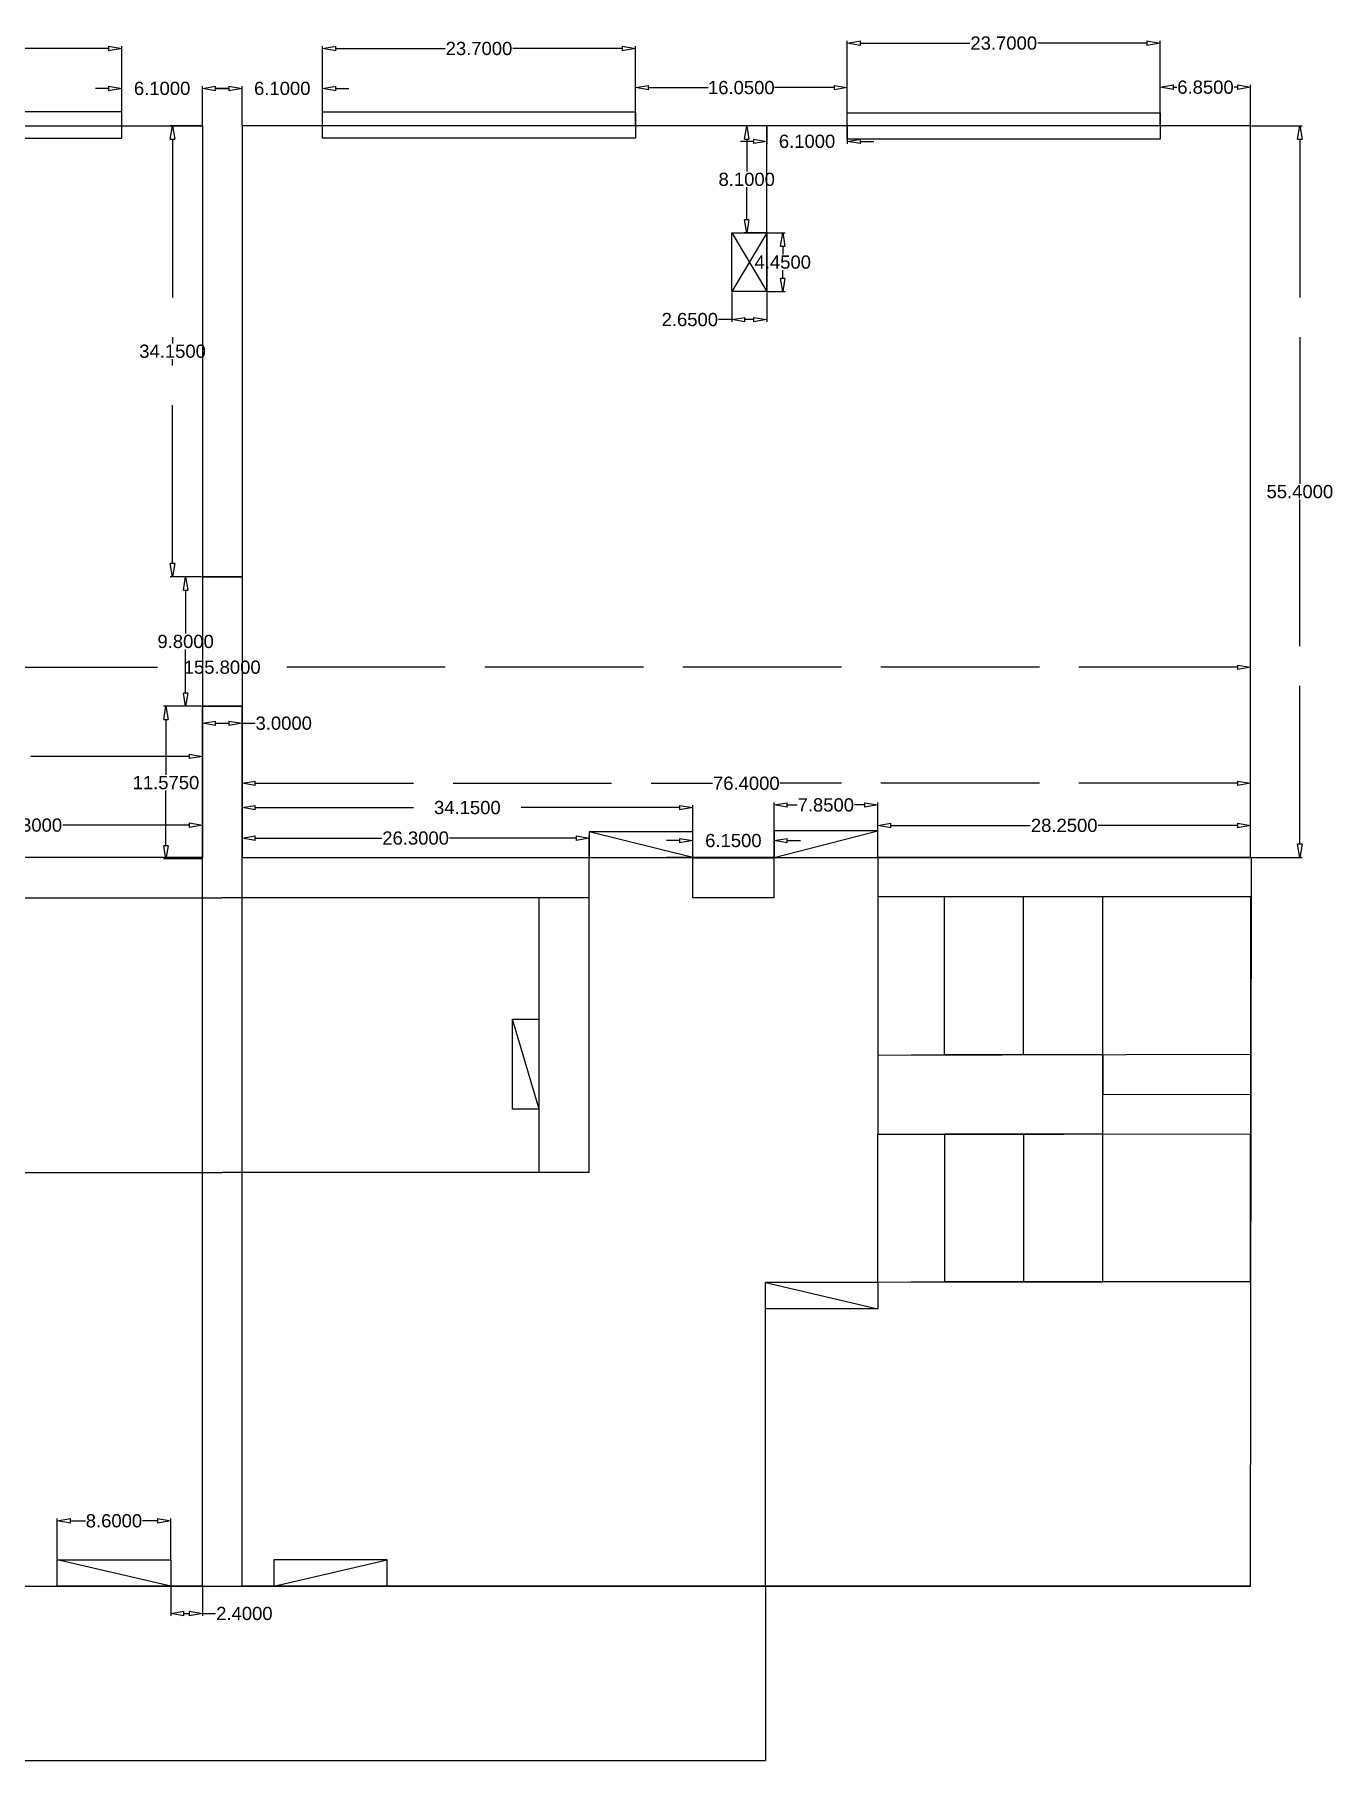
# Model space of a CAD drawing. Header units: inches. Extents: x -92 to 634, y 115 to 566.
# Drawn here: x 73.7 to 172, y 114.8 to 245.5 of the extents above; entities that cross this region are included whole.
import ezdxf

# ---------------------------------------------------------------- set-up
doc = ezdxf.new("R2010")
doc.units = ezdxf.units.IN
doc.header["$MEASUREMENT"] = 0
doc.linetypes.add('ACAD_ISO02W100', pattern=[15, 12, -3])
doc.linetypes.add('ACAD_ISO10W100', pattern=[18, 12, -3, 0, -3])
doc.styles.get("Standard").update_dxf_attribs({"font": 'Arial.ttf'})
doc.dimstyles.get("Standard").update_dxf_attribs({"dimtxt": 1, "dimasz": 1, "dimexe": 0.18, "dimexo": 0.0625, "dimgap": 0.09, "dimtad": 0, "dimtih": 1, "dimtoh": 1, "dimdec": 4, "dimzin": 0, "dimdsep": 46, "dimtxsty": 'Standard', "dimblk": 'CLOSEDBLANK', "dimblk1": 'CLOSEDBLANK', "dimblk2": 'CLOSEDBLANK', "dimcen": 0, "dimclrd": 4, "dimclre": 2, "dimadec": 0, "dimazin": 0, "dimtfac": 1, "dimtdec": 4, "dimtofl": 0, "dimtmove": 0, "dimatfit": 3, "dimldrblk": 'CLOSEDBLANK', "dimfxl": 1, "dimtolj": 1, "dimtzin": 0, "dimlwd": -3, "dimlwe": -3, "dimarcsym": 0})

# ---------------------------------------------------------------- blocks, each defined once
blk = doc.blocks.new('_ClosedBlank')
at = {"color": 0, "linetype": 'ByBlock', "lineweight": -2}
for p, q in [((-1, 0.17), (0, 0)), ((-1, 0.17), (-1, -0.17)), ((0, 0), (-1, -0.17))]:
    blk.add_line(p, q, dxfattribs=at)
blk = doc.blocks.new('*D3')
at = {"color": 2, "linetype": 'ACAD_ISO10W100', "lineweight": -3, "transparency": 16777216}
for p, q in [((10, 183.23), (10, 191)), ((86.4, 183.23), (86.4, 191))]:
    blk.add_line(p, q, dxfattribs=at)
at = {"color": 4, "linetype": 'ACAD_ISO02W100', "lineweight": -3, "transparency": 16777216}
for p, q in [((11, 190.82), (45.65, 190.82)), ((85.4, 190.82), (50.75, 190.82))]:
    blk.add_line(p, q, dxfattribs=at)
at = {"layer": 'Defpoints', "color": 0, "transparency": 16777216}
for p in [(86.4, 190.82), (10, 183.17), (86.4, 183.17)]:
    blk.add_point(p, dxfattribs=at)
at = {"color": 4, "lineweight": -3, "transparency": 16777216, "rotation": 180}
blk.add_blockref('_ClosedBlank', (10, 190.82), dxfattribs=at)
at = {"color": 4, "lineweight": -3, "transparency": 16777216}
blk.add_blockref('_ClosedBlank', (86.4, 190.82), dxfattribs=at)
at = {"color": 0, "transparency": 16777216, "insert": (48.2, 190.82), "char_height": 1, "attachment_point": 5}
blk.add_mtext('\\A1;76.4000', dxfattribs=at)
blk = doc.blocks.new('*D10')
at = {"color": 2, "linetype": 'ACAD_ISO10W100', "lineweight": -3, "transparency": 16777216}
for p, q in [((60.1, 183.23), (60.1, 185.79)), ((86.4, 183.17), (86.4, 185.79))]:
    blk.add_line(p, q, dxfattribs=at)
at = {"color": 4, "linetype": 'ACAD_ISO02W100', "lineweight": -3, "transparency": 16777216}
for p, q in [((61.1, 185.61), (70.68, 185.61)), ((85.4, 185.61), (75.82, 185.61))]:
    blk.add_line(p, q, dxfattribs=at)
at = {"layer": 'Defpoints', "color": 0, "transparency": 16777216}
for p in [(86.4, 185.61), (60.1, 183.17), (86.4, 183.11)]:
    blk.add_point(p, dxfattribs=at)
at = {"color": 4, "lineweight": -3, "transparency": 16777216, "rotation": 180}
blk.add_blockref('_ClosedBlank', (60.1, 185.61), dxfattribs=at)
at = {"color": 4, "lineweight": -3, "transparency": 16777216}
blk.add_blockref('_ClosedBlank', (86.4, 185.61), dxfattribs=at)
at = {"color": 0, "transparency": 16777216, "insert": (73.25, 185.61), "char_height": 1, "attachment_point": 5}
blk.add_mtext('\\A1;26.3000', dxfattribs=at)
blk = doc.blocks.new('*D15')
at = {"color": 2, "linetype": 'ACAD_ISO10W100', "lineweight": -3, "transparency": 16777216}
for p, q in [((56.6, 238.63), (56.6, 244.61)), ((80.3, 238.63), (80.3, 244.61))]:
    blk.add_line(p, q, dxfattribs=at)
at = {"color": 4, "linetype": 'ACAD_ISO02W100', "lineweight": -3, "transparency": 16777216}
for p, q in [((57.6, 244.43), (65.88, 244.43)), ((79.3, 244.43), (71.02, 244.43))]:
    blk.add_line(p, q, dxfattribs=at)
at = {"layer": 'Defpoints', "color": 0, "transparency": 16777216}
for p in [(80.3, 244.43), (56.6, 238.57), (80.3, 238.57)]:
    blk.add_point(p, dxfattribs=at)
at = {"color": 4, "lineweight": -3, "transparency": 16777216, "rotation": 180}
blk.add_blockref('_ClosedBlank', (56.6, 244.43), dxfattribs=at)
at = {"color": 4, "lineweight": -3, "transparency": 16777216}
blk.add_blockref('_ClosedBlank', (80.3, 244.43), dxfattribs=at)
at = {"color": 0, "transparency": 16777216, "insert": (68.45, 244.43), "char_height": 1, "attachment_point": 5}
blk.add_mtext('\\A1;23.7000', dxfattribs=at)
blk = doc.blocks.new('*D16')
at = {"color": 4, "linetype": 'ACAD_ISO02W100', "lineweight": -3, "transparency": 16777216}
for p, q in [((79.3, 241.41), (78.3, 241.41)), ((87.4, 241.41), (88.4, 241.41))]:
    blk.add_line(p, q, dxfattribs=at)
at = {"color": 2, "linetype": 'ACAD_ISO10W100', "lineweight": -3, "transparency": 16777216}
for p, q in [((80.3, 238.7), (80.3, 241.59)), ((86.4, 238.63), (86.4, 241.59))]:
    blk.add_line(p, q, dxfattribs=at)
at = {"layer": 'Defpoints', "color": 0, "transparency": 16777216}
for p in [(86.4, 241.41), (80.3, 238.63), (86.4, 238.57)]:
    blk.add_point(p, dxfattribs=at)
at = {"color": 4, "lineweight": -3, "transparency": 16777216}
blk.add_blockref('_ClosedBlank', (80.3, 241.41), dxfattribs=at)
at = {"color": 4, "lineweight": -3, "transparency": 16777216, "rotation": 180}
blk.add_blockref('_ClosedBlank', (86.4, 241.41), dxfattribs=at)
at = {"color": 0, "transparency": 16777216, "insert": (83.35, 241.41), "char_height": 1, "attachment_point": 5}
blk.add_mtext('\\A1;6.1000', dxfattribs=at)
blk = doc.blocks.new('*D17')
at = {"color": 2, "linetype": 'ACAD_ISO10W100', "lineweight": -3, "transparency": 16777216}
for p, q in [((86.34, 238.57), (83.96, 238.57)), ((86.34, 204.42), (83.96, 204.42))]:
    blk.add_line(p, q, dxfattribs=at)
at = {"color": 4, "linetype": 'ACAD_ISO02W100', "lineweight": -3, "transparency": 16777216}
for p, q in [((84.14, 237.57), (84.14, 222.09)), ((84.14, 205.42), (84.14, 220.9))]:
    blk.add_line(p, q, dxfattribs=at)
at = {"layer": 'Defpoints', "color": 0, "transparency": 16777216}
for p in [(86.4, 238.57), (84.14, 204.42), (86.4, 204.42)]:
    blk.add_point(p, dxfattribs=at)
at = {"color": 4, "lineweight": -3, "transparency": 16777216}
for p, rotation in [((84.14, 238.57), 90), ((84.14, 204.42), 270)]:
    blk.add_blockref('_ClosedBlank', p, dxfattribs=dict(at, rotation=rotation))
at = {"color": 0, "transparency": 16777216, "insert": (84.14, 221.5), "char_height": 1, "attachment_point": 5}
blk.add_mtext('\\A1;34.1500', dxfattribs=at)
blk = doc.blocks.new('*D18')
at = {"color": 2, "linetype": 'ACAD_ISO10W100', "lineweight": -3, "transparency": 16777216}
for p, q in [((86.34, 204.42), (84.95, 204.42)), ((86.34, 194.62), (84.95, 194.62))]:
    blk.add_line(p, q, dxfattribs=at)
at = {"color": 4, "linetype": 'ACAD_ISO02W100', "lineweight": -3, "transparency": 16777216}
for p, q in [((85.13, 203.42), (85.13, 200.12)), ((85.13, 195.62), (85.13, 198.92))]:
    blk.add_line(p, q, dxfattribs=at)
at = {"layer": 'Defpoints', "color": 0, "transparency": 16777216}
for p in [(86.4, 204.42), (85.13, 194.62), (86.4, 194.62)]:
    blk.add_point(p, dxfattribs=at)
at = {"color": 4, "lineweight": -3, "transparency": 16777216}
for p, rotation in [((85.13, 204.42), 90), ((85.13, 194.62), 270)]:
    blk.add_blockref('_ClosedBlank', p, dxfattribs=dict(at, rotation=rotation))
at = {"color": 0, "transparency": 16777216, "insert": (85.13, 199.52), "char_height": 1, "attachment_point": 5}
blk.add_mtext('\\A1;9.8000', dxfattribs=at)
blk = doc.blocks.new('*D19')
at = {"color": 2, "linetype": 'ACAD_ISO10W100', "lineweight": -3, "transparency": 16777216}
for p, q in [((86.34, 194.62), (83.46, 194.62)), ((86.34, 183.05), (83.46, 183.05))]:
    blk.add_line(p, q, dxfattribs=at)
at = {"color": 4, "linetype": 'ACAD_ISO02W100', "lineweight": -3, "transparency": 16777216}
for p, q in [((83.64, 193.62), (83.64, 189.43)), ((83.64, 184.05), (83.64, 188.24))]:
    blk.add_line(p, q, dxfattribs=at)
at = {"layer": 'Defpoints', "color": 0, "transparency": 16777216}
for p in [(83.64, 194.62), (86.4, 194.62), (86.4, 183.05)]:
    blk.add_point(p, dxfattribs=at)
at = {"color": 4, "lineweight": -3, "transparency": 16777216}
for p, rotation in [((83.64, 194.62), 90), ((83.64, 183.05), 270)]:
    blk.add_blockref('_ClosedBlank', p, dxfattribs=dict(at, rotation=rotation))
at = {"color": 0, "transparency": 16777216, "insert": (83.64, 188.83), "char_height": 1, "attachment_point": 5}
blk.add_mtext('\\A1;11.5750', dxfattribs=at)
blk = doc.blocks.new('*D20')
at = {"color": 2, "linetype": 'ACAD_ISO10W100', "lineweight": -3, "transparency": 16777216}
for p, q in [((86.4, 194.56), (86.4, 193.15)), ((89.4, 194.56), (89.4, 193.15))]:
    blk.add_line(p, q, dxfattribs=at)
at = {"color": 4, "linetype": 'ACAD_ISO02W100', "lineweight": -3, "transparency": 16777216}
for p, q in [((87.4, 193.33), (88.4, 193.33)), ((89.4, 193.33), (90.4, 193.33))]:
    blk.add_line(p, q, dxfattribs=at)
at = {"layer": 'Defpoints', "color": 0, "transparency": 16777216}
for p in [(86.4, 194.62), (89.4, 194.62), (89.4, 193.33)]:
    blk.add_point(p, dxfattribs=at)
at = {"color": 4, "lineweight": -3, "transparency": 16777216, "rotation": 180}
blk.add_blockref('_ClosedBlank', (86.4, 193.33), dxfattribs=at)
at = {"color": 4, "lineweight": -3, "transparency": 16777216}
blk.add_blockref('_ClosedBlank', (89.4, 193.33), dxfattribs=at)
at = {"color": 0, "transparency": 16777216, "insert": (92.56, 193.33), "char_height": 1, "attachment_point": 5}
blk.add_mtext('\\A1;3.0000', dxfattribs=at)
blk = doc.blocks.new('*D26')
at = {"color": 2, "linetype": 'ACAD_ISO10W100', "lineweight": -3, "transparency": 16777216}
for p, q in [((89.4, 183.23), (89.4, 188.96)), ((165.8, 183.23), (165.8, 188.96))]:
    blk.add_line(p, q, dxfattribs=at)
at = {"color": 4, "linetype": 'ACAD_ISO02W100', "lineweight": -3, "transparency": 16777216}
for p, q in [((90.4, 188.78), (125.05, 188.78)), ((164.8, 188.78), (130.15, 188.78))]:
    blk.add_line(p, q, dxfattribs=at)
at = {"layer": 'Defpoints', "color": 0, "transparency": 16777216}
for p in [(89.4, 188.78), (89.4, 183.17), (165.8, 183.17)]:
    blk.add_point(p, dxfattribs=at)
at = {"color": 4, "lineweight": -3, "transparency": 16777216, "rotation": 180}
blk.add_blockref('_ClosedBlank', (89.4, 188.78), dxfattribs=at)
at = {"color": 4, "lineweight": -3, "transparency": 16777216}
blk.add_blockref('_ClosedBlank', (165.8, 188.78), dxfattribs=at)
at = {"color": 0, "transparency": 16777216, "insert": (127.6, 188.78), "char_height": 1, "attachment_point": 5}
blk.add_mtext('\\A1;76.4000', dxfattribs=at)
blk = doc.blocks.new('*D27')
at = {"color": 2, "linetype": 'ACAD_ISO10W100', "lineweight": -3, "transparency": 16777216}
for p, q in [((137.55, 183.23), (137.55, 185.77)), ((165.8, 183.23), (165.8, 185.77))]:
    blk.add_line(p, q, dxfattribs=at)
at = {"color": 4, "linetype": 'ACAD_ISO02W100', "lineweight": -3, "transparency": 16777216}
for p, q in [((138.55, 185.59), (149.11, 185.59)), ((164.8, 185.59), (154.24, 185.59))]:
    blk.add_line(p, q, dxfattribs=at)
at = {"layer": 'Defpoints', "color": 0, "transparency": 16777216}
for p in [(137.55, 185.59), (137.55, 183.17), (165.8, 183.17)]:
    blk.add_point(p, dxfattribs=at)
at = {"color": 4, "lineweight": -3, "transparency": 16777216, "rotation": 180}
blk.add_blockref('_ClosedBlank', (137.55, 185.59), dxfattribs=at)
at = {"color": 4, "lineweight": -3, "transparency": 16777216}
blk.add_blockref('_ClosedBlank', (165.8, 185.59), dxfattribs=at)
at = {"color": 0, "transparency": 16777216, "insert": (151.68, 185.59), "char_height": 1, "attachment_point": 5}
blk.add_mtext('\\A1;28.2500', dxfattribs=at)
blk = doc.blocks.new('*D28')
at = {"color": 2, "linetype": 'ACAD_ISO10W100', "lineweight": -3, "transparency": 16777216}
for p, q in [((129.7, 183.23), (129.7, 187.32)), ((137.55, 183.17), (137.55, 187.32))]:
    blk.add_line(p, q, dxfattribs=at)
at = {"color": 4, "linetype": 'ACAD_ISO02W100', "lineweight": -3, "transparency": 16777216}
for p, q in [((130.7, 187.14), (131.46, 187.14)), ((136.55, 187.14), (135.79, 187.14))]:
    blk.add_line(p, q, dxfattribs=at)
at = {"layer": 'Defpoints', "color": 0, "transparency": 16777216}
for p in [(129.7, 187.14), (129.7, 183.17), (137.55, 183.11)]:
    blk.add_point(p, dxfattribs=at)
at = {"color": 4, "lineweight": -3, "transparency": 16777216, "rotation": 180}
blk.add_blockref('_ClosedBlank', (129.7, 187.14), dxfattribs=at)
at = {"color": 4, "lineweight": -3, "transparency": 16777216}
blk.add_blockref('_ClosedBlank', (137.55, 187.14), dxfattribs=at)
at = {"color": 0, "transparency": 16777216, "insert": (133.62, 187.14), "char_height": 1, "attachment_point": 5}
blk.add_mtext('\\A1;7.8500', dxfattribs=at)
blk = doc.blocks.new('*D29')
at = {"color": 4, "linetype": 'ACAD_ISO02W100', "lineweight": -3, "transparency": 16777216}
for p, q in [((122.55, 184.44), (121.55, 184.44)), ((130.7, 184.44), (131.7, 184.44))]:
    blk.add_line(p, q, dxfattribs=at)
at = {"color": 2, "linetype": 'ACAD_ISO10W100', "lineweight": -3, "transparency": 16777216}
for p, q in [((123.55, 183.17), (123.55, 184.62)), ((129.7, 183.17), (129.7, 184.62))]:
    blk.add_line(p, q, dxfattribs=at)
at = {"layer": 'Defpoints', "color": 0, "transparency": 16777216}
for p in [(123.55, 184.44), (123.55, 183.11), (129.7, 183.11)]:
    blk.add_point(p, dxfattribs=at)
at = {"color": 4, "lineweight": -3, "transparency": 16777216}
blk.add_blockref('_ClosedBlank', (123.55, 184.44), dxfattribs=at)
at = {"color": 4, "lineweight": -3, "transparency": 16777216, "rotation": 180}
blk.add_blockref('_ClosedBlank', (129.7, 184.44), dxfattribs=at)
at = {"color": 0, "transparency": 16777216, "insert": (126.62, 184.44), "char_height": 1, "attachment_point": 5}
blk.add_mtext('\\A1;6.1500', dxfattribs=at)
blk = doc.blocks.new('*D30')
at = {"color": 2, "linetype": 'ACAD_ISO10W100', "lineweight": -3, "transparency": 16777216}
for p, q in [((89.4, 183.23), (89.4, 187.12)), ((123.55, 183.23), (123.55, 187.12))]:
    blk.add_line(p, q, dxfattribs=at)
at = {"color": 4, "linetype": 'ACAD_ISO02W100', "lineweight": -3, "transparency": 16777216}
for p, q in [((90.4, 186.94), (103.93, 186.94)), ((122.55, 186.94), (109.02, 186.94))]:
    blk.add_line(p, q, dxfattribs=at)
at = {"layer": 'Defpoints', "color": 0, "transparency": 16777216}
for p in [(89.4, 186.94), (89.4, 183.17), (123.55, 183.17)]:
    blk.add_point(p, dxfattribs=at)
at = {"color": 4, "lineweight": -3, "transparency": 16777216, "rotation": 180}
blk.add_blockref('_ClosedBlank', (89.4, 186.94), dxfattribs=at)
at = {"color": 4, "lineweight": -3, "transparency": 16777216}
blk.add_blockref('_ClosedBlank', (123.55, 186.94), dxfattribs=at)
at = {"color": 0, "transparency": 16777216, "insert": (106.47, 186.94), "char_height": 1, "attachment_point": 5}
blk.add_mtext('\\A1;34.1500', dxfattribs=at)
blk = doc.blocks.new('*D31')
at = {"color": 2, "linetype": 'ACAD_ISO10W100', "lineweight": -3, "transparency": 16777216}
for p, q in [((89.4, 183.17), (89.4, 184.81)), ((115.7, 183.23), (115.7, 184.81))]:
    blk.add_line(p, q, dxfattribs=at)
at = {"color": 4, "linetype": 'ACAD_ISO02W100', "lineweight": -3, "transparency": 16777216}
for p, q in [((90.4, 184.63), (99.98, 184.63)), ((114.7, 184.63), (105.12, 184.63))]:
    blk.add_line(p, q, dxfattribs=at)
at = {"layer": 'Defpoints', "color": 0, "transparency": 16777216}
for p in [(89.4, 184.63), (89.4, 183.11), (115.7, 183.17)]:
    blk.add_point(p, dxfattribs=at)
at = {"color": 4, "lineweight": -3, "transparency": 16777216, "rotation": 180}
blk.add_blockref('_ClosedBlank', (89.4, 184.63), dxfattribs=at)
at = {"color": 4, "lineweight": -3, "transparency": 16777216}
blk.add_blockref('_ClosedBlank', (115.7, 184.63), dxfattribs=at)
at = {"color": 0, "transparency": 16777216, "insert": (102.55, 184.63), "char_height": 1, "attachment_point": 5}
blk.add_mtext('\\A1;26.3000', dxfattribs=at)
blk = doc.blocks.new('*D32')
at = {"color": 2, "linetype": 'ACAD_ISO10W100', "lineweight": -3, "transparency": 16777216}
for p, q in [((165.86, 238.57), (169.71, 238.57)), ((165.86, 183.17), (169.71, 183.17))]:
    blk.add_line(p, q, dxfattribs=at)
at = {"color": 4, "linetype": 'ACAD_ISO02W100', "lineweight": -3, "transparency": 16777216}
for p, q in [((169.53, 237.57), (169.53, 211.47)), ((169.53, 184.17), (169.53, 210.27))]:
    blk.add_line(p, q, dxfattribs=at)
at = {"layer": 'Defpoints', "color": 0, "transparency": 16777216}
for p in [(165.8, 238.57), (165.8, 183.17), (169.53, 183.17)]:
    blk.add_point(p, dxfattribs=at)
at = {"color": 4, "lineweight": -3, "transparency": 16777216}
for p, rotation in [((169.53, 238.57), 90), ((169.53, 183.17), 270)]:
    blk.add_blockref('_ClosedBlank', p, dxfattribs=dict(at, rotation=rotation))
at = {"color": 0, "transparency": 16777216, "insert": (169.53, 210.87), "char_height": 1, "attachment_point": 5}
blk.add_mtext('\\A1;55.4000', dxfattribs=at)
blk = doc.blocks.new('*D33')
at = {"color": 2, "linetype": 'ACAD_ISO10W100', "lineweight": -3, "transparency": 16777216}
for p, q in [((158.95, 238.63), (158.95, 241.68)), ((165.8, 238.63), (165.8, 241.68))]:
    blk.add_line(p, q, dxfattribs=at)
at = {"color": 4, "linetype": 'ACAD_ISO02W100', "lineweight": -3, "transparency": 16777216}
for p, q in [((159.95, 241.5), (160.2, 241.5)), ((164.8, 241.5), (164.55, 241.5))]:
    blk.add_line(p, q, dxfattribs=at)
at = {"layer": 'Defpoints', "color": 0, "transparency": 16777216}
for p in [(158.95, 241.5), (158.95, 238.57), (165.8, 238.57)]:
    blk.add_point(p, dxfattribs=at)
at = {"color": 4, "lineweight": -3, "transparency": 16777216, "rotation": 180}
blk.add_blockref('_ClosedBlank', (158.95, 241.5), dxfattribs=at)
at = {"color": 4, "lineweight": -3, "transparency": 16777216}
blk.add_blockref('_ClosedBlank', (165.8, 241.5), dxfattribs=at)
at = {"color": 0, "transparency": 16777216, "insert": (162.38, 241.5), "char_height": 1, "attachment_point": 5}
blk.add_mtext('\\A1;6.8500', dxfattribs=at)
blk = doc.blocks.new('*D34')
at = {"color": 2, "linetype": 'ACAD_ISO10W100', "lineweight": -3, "transparency": 16777216}
for p, q in [((135.25, 238.63), (135.25, 245.02)), ((158.95, 238.7), (158.95, 245.02))]:
    blk.add_line(p, q, dxfattribs=at)
at = {"color": 4, "linetype": 'ACAD_ISO02W100', "lineweight": -3, "transparency": 16777216}
for p, q in [((136.25, 244.84), (144.53, 244.84)), ((157.95, 244.84), (149.67, 244.84))]:
    blk.add_line(p, q, dxfattribs=at)
at = {"layer": 'Defpoints', "color": 0, "transparency": 16777216}
for p in [(135.25, 244.84), (135.25, 238.57), (158.95, 238.63)]:
    blk.add_point(p, dxfattribs=at)
at = {"color": 4, "lineweight": -3, "transparency": 16777216, "rotation": 180}
blk.add_blockref('_ClosedBlank', (135.25, 244.84), dxfattribs=at)
at = {"color": 4, "lineweight": -3, "transparency": 16777216}
blk.add_blockref('_ClosedBlank', (158.95, 244.84), dxfattribs=at)
at = {"color": 0, "transparency": 16777216, "insert": (147.1, 244.84), "char_height": 1, "attachment_point": 5}
blk.add_mtext('\\A1;23.7000', dxfattribs=at)
blk = doc.blocks.new('*D35')
at = {"color": 2, "linetype": 'ACAD_ISO10W100', "lineweight": -3, "transparency": 16777216}
for p, q in [((119.2, 238.63), (119.2, 241.65)), ((135.25, 238.7), (135.25, 241.65))]:
    blk.add_line(p, q, dxfattribs=at)
at = {"color": 4, "linetype": 'ACAD_ISO02W100', "lineweight": -3, "transparency": 16777216}
for p, q in [((120.2, 241.47), (124.72, 241.47)), ((134.25, 241.47), (129.73, 241.47))]:
    blk.add_line(p, q, dxfattribs=at)
at = {"layer": 'Defpoints', "color": 0, "transparency": 16777216}
for p in [(119.2, 241.47), (119.2, 238.57), (135.25, 238.63)]:
    blk.add_point(p, dxfattribs=at)
at = {"color": 4, "lineweight": -3, "transparency": 16777216, "rotation": 180}
blk.add_blockref('_ClosedBlank', (119.2, 241.47), dxfattribs=at)
at = {"color": 4, "lineweight": -3, "transparency": 16777216}
blk.add_blockref('_ClosedBlank', (135.25, 241.47), dxfattribs=at)
at = {"color": 0, "transparency": 16777216, "insert": (127.22, 241.47), "char_height": 1, "attachment_point": 5}
blk.add_mtext('\\A1;16.0500', dxfattribs=at)
blk = doc.blocks.new('*D36')
at = {"color": 2, "linetype": 'ACAD_ISO10W100', "lineweight": -3, "transparency": 16777216}
for p, q in [((95.5, 238.63), (95.5, 244.61)), ((119.2, 238.63), (119.2, 244.61))]:
    blk.add_line(p, q, dxfattribs=at)
at = {"color": 4, "linetype": 'ACAD_ISO02W100', "lineweight": -3, "transparency": 16777216}
for p, q in [((96.5, 244.43), (104.78, 244.43)), ((118.2, 244.43), (109.92, 244.43))]:
    blk.add_line(p, q, dxfattribs=at)
at = {"layer": 'Defpoints', "color": 0, "transparency": 16777216}
for p in [(95.5, 244.43), (95.5, 238.57), (119.2, 238.57)]:
    blk.add_point(p, dxfattribs=at)
at = {"color": 4, "lineweight": -3, "transparency": 16777216, "rotation": 180}
blk.add_blockref('_ClosedBlank', (95.5, 244.43), dxfattribs=at)
at = {"color": 4, "lineweight": -3, "transparency": 16777216}
blk.add_blockref('_ClosedBlank', (119.2, 244.43), dxfattribs=at)
at = {"color": 0, "transparency": 16777216, "insert": (107.35, 244.43), "char_height": 1, "attachment_point": 5}
blk.add_mtext('\\A1;23.7000', dxfattribs=at)
blk = doc.blocks.new('*D37')
at = {"color": 4, "linetype": 'ACAD_ISO02W100', "lineweight": -3, "transparency": 16777216}
for p, q in [((88.4, 241.41), (87.4, 241.41)), ((96.5, 241.41), (97.5, 241.41))]:
    blk.add_line(p, q, dxfattribs=at)
at = {"color": 2, "linetype": 'ACAD_ISO10W100', "lineweight": -3, "transparency": 16777216}
for p, q in [((89.4, 238.63), (89.4, 241.59)), ((95.5, 238.7), (95.5, 241.59))]:
    blk.add_line(p, q, dxfattribs=at)
at = {"layer": 'Defpoints', "color": 0, "transparency": 16777216}
for p in [(89.4, 241.41), (89.4, 238.57), (95.5, 238.63)]:
    blk.add_point(p, dxfattribs=at)
at = {"color": 4, "lineweight": -3, "transparency": 16777216}
blk.add_blockref('_ClosedBlank', (89.4, 241.41), dxfattribs=at)
at = {"color": 4, "lineweight": -3, "transparency": 16777216, "rotation": 180}
blk.add_blockref('_ClosedBlank', (95.5, 241.41), dxfattribs=at)
at = {"color": 0, "transparency": 16777216, "insert": (92.45, 241.41), "char_height": 1, "attachment_point": 5}
blk.add_mtext('\\A1;6.1000', dxfattribs=at)
blk = doc.blocks.new('*D38')
at = {"color": 2, "linetype": 'ACAD_ISO10W100', "lineweight": -3, "transparency": 16777216}
for p, q in [((126.5, 225.96), (126.5, 223.72)), ((129.15, 225.96), (129.15, 223.72))]:
    blk.add_line(p, q, dxfattribs=at)
at = {"color": 4, "linetype": 'ACAD_ISO02W100', "lineweight": -3, "transparency": 16777216}
for p, q in [((126.5, 223.9), (125.5, 223.9)), ((128.15, 223.9), (127.5, 223.9))]:
    blk.add_line(p, q, dxfattribs=at)
at = {"layer": 'Defpoints', "color": 0, "transparency": 16777216}
for p in [(126.5, 226.02), (129.15, 226.02), (126.5, 223.9)]:
    blk.add_point(p, dxfattribs=at)
at = {"color": 4, "lineweight": -3, "transparency": 16777216, "rotation": 180}
blk.add_blockref('_ClosedBlank', (126.5, 223.9), dxfattribs=at)
at = {"color": 4, "lineweight": -3, "transparency": 16777216}
blk.add_blockref('_ClosedBlank', (129.15, 223.9), dxfattribs=at)
at = {"color": 0, "transparency": 16777216, "insert": (123.32, 223.9), "char_height": 1, "attachment_point": 5}
blk.add_mtext('\\A1;2.6500', dxfattribs=at)
blk = doc.blocks.new('*D39')
at = {"color": 2, "linetype": 'ACAD_ISO10W100', "lineweight": -3, "transparency": 16777216}
for p, q in [((129.21, 230.47), (130.54, 230.47)), ((129.21, 226.02), (130.54, 226.02))]:
    blk.add_line(p, q, dxfattribs=at)
at = {"color": 4, "linetype": 'ACAD_ISO02W100', "lineweight": -3, "transparency": 16777216}
for p, q in [((130.36, 229.47), (130.36, 228.84)), ((130.36, 227.02), (130.36, 227.65))]:
    blk.add_line(p, q, dxfattribs=at)
at = {"layer": 'Defpoints', "color": 0, "transparency": 16777216}
for p in [(129.15, 230.47), (129.15, 226.02), (130.36, 226.02)]:
    blk.add_point(p, dxfattribs=at)
at = {"color": 4, "lineweight": -3, "transparency": 16777216}
for p, rotation in [((130.36, 230.47), 90), ((130.36, 226.02), 270)]:
    blk.add_blockref('_ClosedBlank', p, dxfattribs=dict(at, rotation=rotation))
at = {"color": 0, "transparency": 16777216, "insert": (130.36, 228.25), "char_height": 1, "attachment_point": 5}
blk.add_mtext('\\A1;4.4500', dxfattribs=at)
blk = doc.blocks.new('*D40')
at = {"color": 2, "linetype": 'ACAD_ISO10W100', "lineweight": -3, "transparency": 16777216}
for p, q in [((129.28, 230.47), (130.54, 230.47)), ((129.21, 226.02), (130.54, 226.02))]:
    blk.add_line(p, q, dxfattribs=at)
at = {"color": 4, "linetype": 'ACAD_ISO02W100', "lineweight": -3, "transparency": 16777216}
for p, q in [((130.36, 229.47), (130.36, 228.84)), ((130.36, 227.02), (130.36, 227.65))]:
    blk.add_line(p, q, dxfattribs=at)
at = {"layer": 'Defpoints', "color": 0, "transparency": 16777216}
for p in [(129.21, 230.47), (130.36, 230.47), (129.15, 226.02)]:
    blk.add_point(p, dxfattribs=at)
at = {"color": 4, "lineweight": -3, "transparency": 16777216}
for p, rotation in [((130.36, 230.47), 90), ((130.36, 226.02), 270)]:
    blk.add_blockref('_ClosedBlank', p, dxfattribs=dict(at, rotation=rotation))
at = {"color": 0, "transparency": 16777216, "insert": (130.36, 228.25), "char_height": 1, "attachment_point": 5}
blk.add_mtext('\\A1;4.4500', dxfattribs=at)
blk = doc.blocks.new('*D41')
at = {"color": 2, "linetype": 'ACAD_ISO10W100', "lineweight": -3, "transparency": 16777216}
for p, q in [((129.15, 238.51), (129.15, 237.22)), ((135.25, 238.51), (135.25, 237.22))]:
    blk.add_line(p, q, dxfattribs=at)
at = {"color": 4, "linetype": 'ACAD_ISO02W100', "lineweight": -3, "transparency": 16777216}
for p, q in [((128.15, 237.4), (127.15, 237.4)), ((136.25, 237.4), (137.25, 237.4))]:
    blk.add_line(p, q, dxfattribs=at)
at = {"layer": 'Defpoints', "color": 0, "transparency": 16777216}
for p in [(129.15, 238.57), (135.25, 238.57), (135.25, 237.4)]:
    blk.add_point(p, dxfattribs=at)
at = {"color": 4, "lineweight": -3, "transparency": 16777216}
blk.add_blockref('_ClosedBlank', (129.15, 237.4), dxfattribs=at)
at = {"color": 4, "lineweight": -3, "transparency": 16777216, "rotation": 180}
blk.add_blockref('_ClosedBlank', (135.25, 237.4), dxfattribs=at)
at = {"color": 0, "transparency": 16777216, "insert": (132.2, 237.4), "char_height": 1, "attachment_point": 5}
blk.add_mtext('\\A1;6.1000', dxfattribs=at)
blk = doc.blocks.new('*D42')
at = {"color": 2, "linetype": 'ACAD_ISO10W100', "lineweight": -3, "transparency": 16777216}
for p, q in [((129.09, 238.57), (127.45, 238.57)), ((129.09, 230.47), (127.45, 230.47))]:
    blk.add_line(p, q, dxfattribs=at)
at = {"color": 4, "linetype": 'ACAD_ISO02W100', "lineweight": -3, "transparency": 16777216}
for p, q in [((127.63, 237.57), (127.63, 235.12)), ((127.63, 231.47), (127.63, 233.92))]:
    blk.add_line(p, q, dxfattribs=at)
at = {"layer": 'Defpoints', "color": 0, "transparency": 16777216}
for p in [(129.15, 238.57), (127.63, 230.47), (129.15, 230.47)]:
    blk.add_point(p, dxfattribs=at)
at = {"color": 4, "lineweight": -3, "transparency": 16777216}
for p, rotation in [((127.63, 238.57), 90), ((127.63, 230.47), 270)]:
    blk.add_blockref('_ClosedBlank', p, dxfattribs=dict(at, rotation=rotation))
at = {"color": 0, "transparency": 16777216, "insert": (127.63, 234.52), "char_height": 1, "attachment_point": 5}
blk.add_mtext('\\A1;8.1000', dxfattribs=at)
blk = doc.blocks.new('*D43')
at = {"color": 2, "linetype": 'ACAD_ISO10W100', "lineweight": -3, "transparency": 16777216}
for p, q in [((10, 183.23), (10, 197.75)), ((165.8, 183.17), (165.8, 197.75))]:
    blk.add_line(p, q, dxfattribs=at)
at = {"color": 4, "linetype": 'ACAD_ISO02W100', "lineweight": -3, "transparency": 16777216}
for p, q in [((11, 197.57), (85.01, 197.57)), ((164.8, 197.57), (90.79, 197.57))]:
    blk.add_line(p, q, dxfattribs=at)
at = {"layer": 'Defpoints', "color": 0, "transparency": 16777216}
for p in [(165.8, 197.57), (10, 183.17), (165.8, 183.11)]:
    blk.add_point(p, dxfattribs=at)
at = {"color": 4, "lineweight": -3, "transparency": 16777216, "rotation": 180}
blk.add_blockref('_ClosedBlank', (10, 197.57), dxfattribs=at)
at = {"color": 4, "lineweight": -3, "transparency": 16777216}
blk.add_blockref('_ClosedBlank', (165.8, 197.57), dxfattribs=at)
at = {"color": 0, "transparency": 16777216, "insert": (87.9, 197.57), "char_height": 1, "attachment_point": 5}
blk.add_mtext('\\A1;155.8000', dxfattribs=at)
blk = doc.blocks.new('*D52')
at = {"color": 2, "linetype": 'ACAD_ISO10W100', "lineweight": -3, "transparency": 16777216}
for p, q in [((84, 127.91), (84, 125.72)), ((86.4, 127.91), (86.4, 125.72))]:
    blk.add_line(p, q, dxfattribs=at)
at = {"color": 4, "linetype": 'ACAD_ISO02W100', "lineweight": -3, "transparency": 16777216}
for p, q in [((85, 125.9), (85.4, 125.9)), ((86.4, 125.9), (87.4, 125.9))]:
    blk.add_line(p, q, dxfattribs=at)
at = {"layer": 'Defpoints', "color": 0, "transparency": 16777216}
for p in [(84, 127.97), (86.4, 127.97), (86.4, 125.9)]:
    blk.add_point(p, dxfattribs=at)
at = {"color": 4, "lineweight": -3, "transparency": 16777216, "rotation": 180}
blk.add_blockref('_ClosedBlank', (84, 125.9), dxfattribs=at)
at = {"color": 4, "lineweight": -3, "transparency": 16777216}
blk.add_blockref('_ClosedBlank', (86.4, 125.9), dxfattribs=at)
at = {"color": 0, "transparency": 16777216, "insert": (89.58, 125.9), "char_height": 1, "attachment_point": 5}
blk.add_mtext('\\A1;2.4000', dxfattribs=at)
blk = doc.blocks.new('*D53')
at = {"color": 2, "linetype": 'ACAD_ISO10W100', "lineweight": -3, "transparency": 16777216}
for p, q in [((75.4, 130.03), (75.4, 133.1)), ((84, 130.03), (84, 133.1))]:
    blk.add_line(p, q, dxfattribs=at)
at = {"color": 4, "linetype": 'ACAD_ISO02W100', "lineweight": -3, "transparency": 16777216}
for p, q in [((76.4, 132.92), (77.54, 132.92)), ((83, 132.92), (81.86, 132.92))]:
    blk.add_line(p, q, dxfattribs=at)
at = {"layer": 'Defpoints', "color": 0, "transparency": 16777216}
for p in [(84, 132.92), (75.4, 129.97), (84, 129.97)]:
    blk.add_point(p, dxfattribs=at)
at = {"color": 4, "lineweight": -3, "transparency": 16777216, "rotation": 180}
blk.add_blockref('_ClosedBlank', (75.4, 132.92), dxfattribs=at)
at = {"color": 4, "lineweight": -3, "transparency": 16777216}
blk.add_blockref('_ClosedBlank', (84, 132.92), dxfattribs=at)
at = {"color": 0, "transparency": 16777216, "insert": (79.7, 132.92), "char_height": 1, "attachment_point": 5}
blk.add_mtext('\\A1;8.6000', dxfattribs=at)

msp = doc.modelspace()

# ---------------------------------------------------------------- linework, layer by layer
for p, q in [((80.3, 239.63409), (56.6, 239.63409)), ((80.3, 237.63409), (80.3, 239.63409)), ((95.5, 237.63409), (95.5, 239.63409)), ((95.5, 239.63409), (119.2, 239.63409)), ((119.2, 239.63409), (119.2, 238.63409)), ((135.25, 237.57159), (135.25, 239.57159)), ((135.25, 239.57159), (158.95, 239.57159)), ((158.95, 239.57159), (158.95, 238.57159)), ((10, 238.57159), (86.4, 238.57159)), ((86.4, 238.57159), (86.4, 183.17159)), ((165.8, 238.57159), (89.4, 238.57159)), ((89.4, 238.57159), (89.4, 183.17159)), ((119.2, 238.63409), (119.2, 237.63409)), ((135.25, 238.57159), (119.2, 238.57159)), ((129.15, 230.47159), (129.15, 238.57159)), ((135.25, 238.57159), (135.25, 238.57159)), ((165.8, 238.57159), (158.95, 238.57159)), ((158.95, 238.57159), (158.95, 237.57159)), ((165.8, 183.17159), (165.8, 238.57159)), ((56.6, 237.63409), (80.3, 237.63409)), ((119.2, 237.63409), (95.5, 237.63409)), ((158.95, 237.57159), (135.25, 237.57159)), ((126.5, 226.02159), (126.5, 230.47159)), ((126.5, 230.47159), (129.15, 230.47159)), ((126.5, 230.47159), (129.15, 226.02159)), ((129.15, 230.47159), (126.5, 226.02159)), ((129.15, 230.47159), (129.15, 226.02159)), ((129.15, 226.02159), (129.15, 230.47159)), ((129.15, 226.02159), (126.5, 226.02159)), ((89.4, 204.42159), (86.4, 204.42159)), ((86.4, 204.42159), (89.4, 204.42159)), ((86.4, 204.42159), (89.4, 204.42159)), ((89.4, 204.42159), (86.4, 204.42159)), ((86.4, 183.17159), (86.4, 194.62159)), ((86.4, 194.62159), (89.4, 194.62159)), ((89.4, 194.62159), (86.4, 194.62159)), ((89.4, 194.62159), (86.4, 194.62159)), ((86.4, 194.62159), (89.4, 194.62159)), ((89.4, 183.17159), (89.4, 194.62159)), ((86.4, 180.10909), (86.4, 185.79466)), ((123.55, 185.10909), (115.7, 185.10909)), ((115.7, 185.10909), (115.7, 183.10909)), ((123.55, 183.17159), (115.7, 185.10909)), ((123.55, 183.10909), (123.55, 185.10909)), ((137.55, 185.17159), (129.7, 185.17159)), ((129.7, 185.17159), (129.7, 183.17159)), ((129.7, 183.17159), (137.55, 185.17159)), ((137.55, 183.17159), (137.55, 185.17159)), ((86.4, 183.17159), (10, 183.17159)), ((86.4, 183.17159), (86.4, 183.17159)), ((89.4, 180.10909), (89.4, 183.23409)), ((89.4, 183.17159), (165.8, 183.17159)), ((89.4, 183.17159), (89.4, 183.17159)), ((115.7, 180.10909), (115.7, 183.10909)), ((123.55, 183.17159), (121.55, 183.17159)), ((129.7, 183.17159), (123.55, 183.17159)), ((129.7, 183.10909), (123.55, 183.10909)), ((123.55, 180.10909), (123.55, 183.10909)), ((129.7, 180.10909), (129.7, 183.10909)), ((165.8, 183.17159), (137.55, 183.17159)), ((137.55, 183.17159), (137.55, 162.17159)), ((165.8, 127.97159), (165.8625, 183.17159)), ((60.1, 180.10909), (86.4, 180.10909)), ((86.4, 159.30909), (86.4, 180.10909)), ((86.4, 180.10909), (87.9, 180.10909)), ((89.4, 180.10909), (87.9, 180.10909)), ((115.7, 180.10909), (89.4, 180.10909)), ((89.4, 159.30909), (89.4, 180.10909)), ((115.7, 180.10909), (111.9, 180.10909)), ((111.9, 159.30909), (111.9, 180.10909)), ((115.7, 159.30909), (115.7, 180.10909)), ((129.7, 180.10909), (123.55, 180.10909)), ((165.8, 180.17159), (137.55, 180.17159)), ((142.6, 180.17159), (137.55, 180.17159)), ((148.6, 180.17159), (142.6, 180.17159)), ((142.6, 168.20931), (142.6, 180.17159)), ((154.6, 180.17159), (148.6, 180.17159)), ((148.6, 168.20931), (148.6, 180.17159)), ((165.8, 180.17159), (154.6, 180.17159)), ((154.6, 151.03409), (154.6, 180.17159)), ((165.8, 180.17159), (165.8, 147.97159)), ((165.8, 180.17159), (165.8, 165.17159)), ((109.9, 164.10909), (109.9, 170.90909)), ((109.9, 170.90909), (111.9, 170.90909)), ((111.9, 164.10909), (109.9, 170.90909)), ((165.8, 168.23409), (137.55, 168.17159)), ((142.6, 168.20931), (137.55, 168.17159)), ((148.6, 168.20931), (142.6, 168.20931)), ((154.6, 168.20931), (148.6, 168.20931)), ((154.6, 168.20931), (154.6, 165.20931)), ((165.8, 168.23409), (165.8, 165.23409)), ((154.6, 165.20931), (165.8, 165.23409)), ((111.9, 164.10909), (109.9, 164.10909)), ((111.9, 162.10909), (111.9, 164.10909)), ((111.9, 159.30909), (111.9, 162.10909)), ((137.55, 162.17159), (165.8, 162.23409)), ((142.6, 162.20931), (137.55, 162.17159)), ((137.55, 150.97159), (137.55, 162.17159)), ((137.55, 162.17159), (137.55, 162.17159)), ((148.6, 162.20931), (142.6, 162.20931)), ((142.6, 162.20931), (142.6, 151.03409)), ((154.6, 162.20931), (148.6, 162.20931)), ((148.6, 162.20931), (148.6, 151.03409)), ((165.8, 151.03409), (165.8, 162.23409)), ((60.1, 159.30909), (86.4, 159.30909)), ((86.4, 127.97159), (86.4, 159.30909)), ((86.4, 159.30909), (87.9, 159.30909)), ((89.4, 159.30909), (87.9, 159.30909)), ((115.7, 159.30909), (89.4, 159.30909)), ((89.4, 127.97159), (89.4, 159.30909)), ((115.7, 159.30909), (111.9, 159.30909)), ((137.55, 150.97159), (129.05, 150.97159)), ((129.05, 127.97159), (129.05, 150.97159)), ((129.05, 150.97159), (137.55, 148.97159)), ((165.8, 151.03409), (137.55, 150.97159)), ((142.6, 151.03409), (137.55, 150.97159)), ((137.55, 150.97159), (137.55, 148.97159)), ((148.6, 151.03409), (142.6, 151.03409)), ((154.6, 151.03409), (148.6, 151.03409)), ((148.6, 151.03409), (154.6, 151.03409)), ((165.8, 151.03409), (154.6, 151.03409)), ((137.55, 148.97159), (129.05, 148.97159)), ((75.4, 127.97159), (75.4, 129.97159)), ((75.4, 129.97159), (84, 129.97159)), ((84, 127.97159), (75.4, 129.97159)), ((84, 129.97159), (84, 127.97159)), ((100.4, 129.97159), (91.8, 129.97159)), ((91.8, 129.97159), (91.8, 127.97159)), ((91.8, 127.97159), (100.4, 129.97159)), ((100.4, 127.97159), (100.4, 129.97159)), ((10, 127.97159), (165.8, 127.97159)), ((10, 127.97159), (86.4, 127.97159)), ((84, 127.97159), (75.4, 127.97159)), ((85.2, 127.97159), (84, 127.97159)), ((86.4, 127.97159), (85.2, 127.97159)), ((165.8, 127.97159), (89.4, 127.97159)), ((89.4, 127.97159), (90.6, 127.97159)), ((90.6, 127.97159), (91.8, 127.97159)), ((91.8, 127.97159), (100.4, 127.97159)), ((165.8, 127.97159), (110.6, 127.97159)), ((165.8, 127.97159), (129.05, 127.97159)), ((129.05, 127.97159), (129.05, 114.77159)), ((46.75, 114.77159), (129.05, 114.77159))]:
    msp.add_line(p, q)

# ---------------------------------------------------------------- dimensions: what is measured, and where the dimension line sits
for base, p1, p2, picture, middle in [((80.3, 244.42784), (56.6, 238.57159), (80.3, 238.57159), '*D15', (68.45, 244.42784)), ((86.4, 241.40908), (80.3, 238.63409), (86.4, 238.57159), '*D16', (83.35, 241.40908)), ((89.4, 193.32535), (86.4, 194.62159), (89.4, 194.62159), '*D20', (92.55685, 193.32535)), ((84, 132.91871), (75.4, 129.97159), (84, 129.97159), '*D53', (79.7, 132.91871)), ((86.4, 125.89853), (84, 127.97159), (86.4, 127.97159), '*D52', (89.57731, 125.89853))]:
    dim = msp.add_linear_dim(base=base, p1=p1, p2=p2, dimstyle='Standard')
    dim.commit()
    dim.dimension.update_dxf_attribs({"geometry": picture, "text_midpoint": middle})
for base, p1, p2, angle, picture, middle in [((95.5, 244.42784), (119.2, 238.57159), (95.5, 238.57159), 180, '*D36', (107.35, 244.42784)), ((135.25, 244.8368), (158.95, 238.63409), (135.25, 238.57159), 180, '*D34', (147.1, 244.8368)), ((89.4, 241.40908), (95.5, 238.63409), (89.4, 238.57159), 180, '*D37', (92.45, 241.40908)), ((119.2, 241.47077), (135.25, 238.63409), (119.2, 238.57159), 180, '*D35', (127.225, 241.47077)), ((158.95, 241.50149), (165.8, 238.57159), (158.95, 238.57159), 180, '*D33', (162.375, 241.50149)), ((84.13616, 204.42159), (86.4, 238.57159), (86.4, 204.42159), 90, '*D17', (84.13616, 221.49659)), ((127.62815, 230.47159), (129.15, 238.57159), (129.15, 230.47159), 90, '*D42', (127.62815, 234.52159)), ((135.25, 237.39924), (129.15, 238.57159), (135.25, 238.57159), 180, '*D41', (132.2, 237.39924)), ((169.53091, 183.17159), (165.8, 238.57159), (165.8, 183.17159), 90, '*D32', (169.53091, 210.87159)), ((130.35882, 226.02159), (129.15, 230.47159), (129.15, 226.02159), 90, '*D39', (130.35882, 228.24659)), ((126.5, 223.90074), (129.15, 226.02159), (126.5, 226.02159), 180, '*D38', (123.32269, 223.90074)), ((85.12737, 194.62159), (86.4, 204.42159), (86.4, 194.62159), 90, '*D18', (85.12737, 199.52159)), ((83.64056, 194.62159), (86.4, 183.04659), (86.4, 194.62159), 90, '*D19', (83.64056, 188.83409))]:
    dim = msp.add_linear_dim(base=base, p1=p1, p2=p2, angle=angle, dimstyle='Standard')
    dim.commit()
    dim.dimension.update_dxf_attribs({"geometry": picture, "text_midpoint": middle})
dim = msp.add_linear_dim(base=(130.35882, 230.47159), p1=(129.15, 226.02159), p2=(129.2125, 230.47159), angle=90, dimstyle='Standard', override={"dimtmove": 1})
dim.commit()
dim.dimension.update_dxf_attribs({"geometry": '*D40', "text_midpoint": (130.35882, 228.24659)})
for base, p1, p2, picture, middle in [((165.8, 197.57126), (10, 183.17159), (165.8, 183.10909), '*D43', (87.9, 197.57126)), ((86.4, 190.82157), (10, 183.17159), (86.4, 183.17159), '*D3', (48.2, 190.82157)), ((86.4, 185.61466), (60.1, 183.17159), (86.4, 183.10909), '*D10', (73.25, 185.61466))]:
    dim = msp.add_linear_dim(base=base, p1=p1, p2=p2, dimstyle='Standard')
    dim.commit()
    dim.dimension.update_dxf_attribs({"geometry": picture, "text_midpoint": middle, "dimtype": 160})
for base, p1, p2, picture, middle in [((89.4, 188.77581), (165.8, 183.17159), (89.4, 183.17159), '*D26', (127.6, 188.77581)), ((89.4, 186.94375), (123.55, 183.17159), (89.4, 183.17159), '*D30', (106.475, 186.94375)), ((129.7, 187.1366), (137.55, 183.10909), (129.7, 183.17159), '*D28', (133.625, 187.1366)), ((137.55, 185.59381), (165.8, 183.17159), (137.55, 183.17159), '*D27', (151.675, 185.59381)), ((89.4, 184.62957), (115.7, 183.17159), (89.4, 183.10909), '*D31', (102.55, 184.62957)), ((123.55, 184.43672), (129.7, 183.10909), (123.55, 183.10909), '*D29', (126.625, 184.43672))]:
    dim = msp.add_linear_dim(base=base, p1=p1, p2=p2, angle=180, dimstyle='Standard')
    dim.commit()
    dim.dimension.update_dxf_attribs({"geometry": picture, "text_midpoint": middle, "dimtype": 160})

doc.saveas('drawing.dxf')
